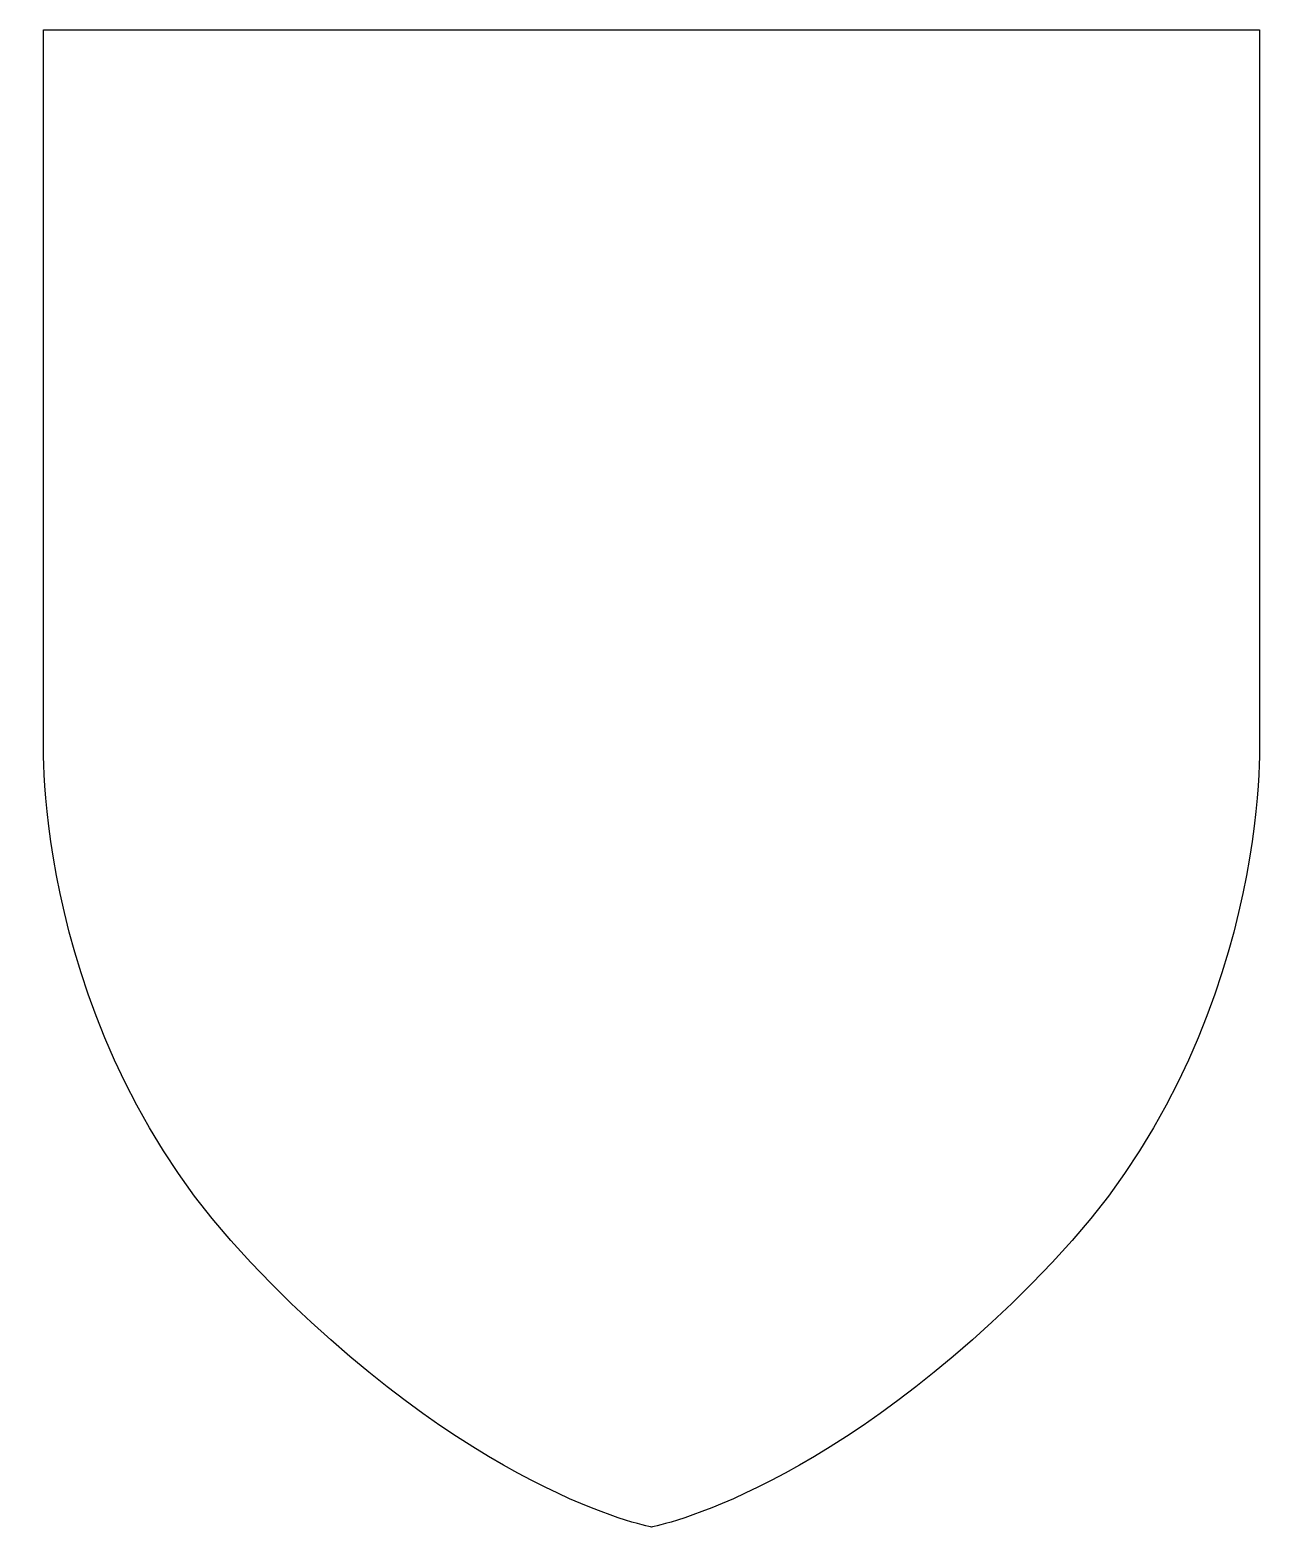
# Model space of a CAD drawing. Header units: centimetres. Extents: x -6.9 to 6.9, y -8.3 to 8.3.
import ezdxf

# ---------------------------------------------------------------- set-up
doc = ezdxf.new("R2010")
doc.units = ezdxf.units.CM
doc.header["$MEASUREMENT"] = 0
doc.layers.add('Camada 1', color=7, linetype='Continuous')

msp = doc.modelspace()

# ---------------------------------------------------------------- linework, layer by layer
at = {"layer": 'Camada 1'}
msp.add_open_spline([(6.73411, 0.46817), (6.73411, 0.46817), (6.73411, 8.2901), (6.73411, 8.2901), (6.73411, 8.2901), (6.73411, 8.2901), (-6.73411, 8.2901), (-6.73411, 8.2901), (-6.73411, 8.2901), (-6.73411, 8.2901), (-6.73411, 0.46817), (-6.73411, 0.46817), (-6.73411, 0.46817), (-6.73411, 0.46817), (-6.88527, -2.79388), (-4.43866, -5.36089), (-4.43866, -5.36089), (-2.01582, -7.90303), (-0.03832, -8.28255), (-0.00109, -8.28985), (-0.00109, -8.28985), (-0.00109, -8.28985), (-0.00109, -8.29011), (-0.00109, -8.29011), (-0.00109, -8.29011), (-0.00109, -8.29011), (-0.00001, -8.29012), (-0.00001, -8.29012), (-0.00001, -8.29012), (-0.00001, -8.29012), (0.00054, -8.29012), (0.00054, -8.29012), (0.00054, -8.29012), (0.00054, -8.29012), (0.00054, -8.28986), (0.00054, -8.28986), (0.00054, -8.28986), (0.03832, -8.28256), (2.01582, -7.90304), (4.43866, -5.3609), (4.43866, -5.3609), (6.88503, -2.79388), (6.73411, 0.46817), (6.73411, 0.46817)], degree=3, knots=[0, 0, 0, 0, 0.08333333, 0.08333333, 0.08333333, 0.08333333, 0.16666667, 0.16666667, 0.16666667, 0.16666667, 0.25, 0.25, 0.25, 0.25, 0.33333333, 0.33333333, 0.33333333, 0.33333333, 0.41666667, 0.41666667, 0.41666667, 0.41666667, 0.5, 0.5, 0.5, 0.5, 0.58333333, 0.58333333, 0.58333333, 0.58333333, 0.66666667, 0.66666667, 0.66666667, 0.66666667, 0.75, 0.75, 0.75, 0.75, 0.83333333, 0.83333333, 0.83333333, 0.83333333, 1, 1, 1, 1], dxfattribs=at)

doc.saveas('drawing.dxf')
